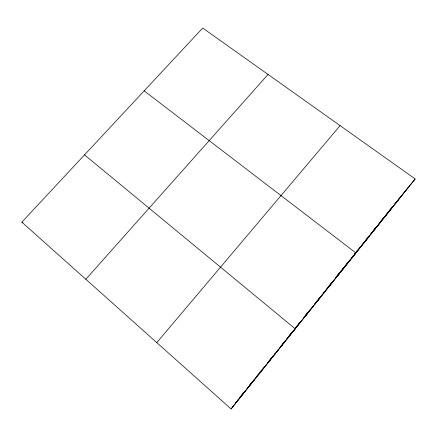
<?xml version="1.0" encoding="UTF-8"?>
<svg xmlns="http://www.w3.org/2000/svg" width="437" height="437" viewBox="0 0 437 437"><rect width="100%" height="100%" fill="white"/><g stroke="black" fill="none" stroke-linecap="round" stroke-linejoin="round"><path stroke-width="0.66" d="M257.191 376.372L257.344 376.038M244.223 392.579L244.999 391.465M231.107 408.966L415.15 178.946L202.713 28.034L21.85 222.149L231.107 408.966L233.407 405.858M236.499 401.696L235.805 402.63L236.652 401.57M240.896 396.135L242.972 393.535M247.959 387.302L248.784 386.275M249.609 385.243L250.843 383.697M256.617 376.492L257.852 374.946M268.908 361.131L269.749 360.077M270.596 359.023L273.125 355.86M281.111 345.88L281.947 344.837M282.783 343.788L283.618 342.745M289.878 334.928L290.703 333.89M291.534 332.857L292.364 331.82M296.92 326.128L297.75 325.09M298.575 324.057L299.809 322.517M303.917 317.388L304.736 316.361M305.556 315.334L306.79 313.793M316.098 302.164L316.945 301.104M317.797 300.039L320.321 296.881M328.318 286.891L331.241 283.236M337.943 274.868L337.091 275.933L339.15 273.42M338.795 273.797L339.647 272.732M340.499 271.667L343.914 267.406M352.817 256.279L353.664 255.219M354.511 254.165L357.461 250.472M363.327 243.141L364.168 242.098M365.004 241.049L366.261 239.476M366.676 238.957L367.512 237.919M372.078 232.211L372.908 231.173M373.739 230.135L375.82 227.535M380.758 221.362L382.817 218.79M237.499 400.516L238.345 399.456M239.192 398.397L243.846 392.584M249.74 385.216L254.771 378.928M258.535 374.225L259.365 373.187M260.195 372.149L263.516 367.998M267.253 363.327L268.083 362.289M268.913 361.257L271.377 358.176M274.256 354.576L275.081 353.549M275.905 352.522L278.374 349.436M283.007 343.64L283.859 342.581M284.706 341.521L285.552 340.461M286.399 339.402L291.047 333.595M295.248 328.345L296.089 327.297M296.931 326.248L301.535 320.49M305.698 315.29L310.275 309.571M312.75 306.474L313.575 305.447M314.4 304.414L317.699 300.295M319.758 297.717L320.583 296.69M321.419 295.641L322.271 294.576M323.123 293.517L329.93 285.006M335.425 278.14L336.266 277.091M337.107 276.037L341.324 270.765L340.603 271.65M344.219 267.149L345.044 266.117M345.869 265.084L349.589 260.441M352.938 256.257L353.79 255.192M354.642 254.126L355.494 253.061M356.346 251.996L363.579 242.956M368.653 236.619L369.494 235.565M370.341 234.505L371.608 232.921M372.029 232.397L375.378 228.212M379.147 223.504L379.982 222.455M380.824 221.412L382.08 219.838M382.495 219.319L384.565 216.73M387.887 212.584L388.717 211.546M389.542 210.508L392.033 207.4M235.914 402.646L236.75 401.603M237.586 400.56L245.108 391.159M246.359 389.596L252.154 382.353M253.394 380.802L254.219 379.769M255.05 378.737L262.632 369.26M263.904 367.67L264.756 366.605M265.603 365.545L266.455 364.48M267.302 363.42L268.58 361.825M269.001 361.295L275.315 353.413M276.157 352.359L276.998 351.31M277.839 350.256L278.68 349.207M279.522 348.152L285.361 340.855M286.606 339.298L287.442 338.254M288.273 337.211L294.079 329.957M295.319 328.411L301.093 321.195M304.015 317.546L313.766 305.354M314.607 304.305L315.448 303.256M316.29 302.207L324.686 291.708M325.101 291.189L325.936 290.146M326.767 289.108L334.671 279.232M335.501 278.194L341.679 270.47M342.504 269.443L348.731 261.659M349.573 260.61L350.414 259.556M351.255 258.507L359.219 248.555M360.05 247.517L360.88 246.473M361.716 245.436L367.954 237.635M368.779 236.603L369.604 235.576M370.429 234.543L376.612 226.819M377.437 225.787L386.734 214.168M388.007 212.579L388.854 211.513M389.7 210.459L399.369 198.382M232.522 407.055L293.183 331.241M305.43 315.94L293.598 330.727L295.232 328.821L84.527 154.878M305.851 315.416L363.125 243.835M363.551 243.3L408.24 187.451M386.111 214.693L386.931 213.682M387.75 212.672L390.11 209.765M391.262 208.345L392.868 206.368M394.961 203.795L395.802 202.763M396.599 201.785L404.678 191.832M405.47 190.86L415.15 178.946M385.915 215.348L391.847 208.067M374.58 229.518L380.004 222.87M363.535 243.333L368.03 237.832M342.51 269.323L343.695 267.876M344.116 267.362L355.926 252.963L144.183 90.852M340.199 272.486L344.05 267.805M328.728 286.819L332.044 282.81M317.142 301.306L319.906 297.979M305.796 315.503L307.637 313.318M156.785 342.613L340.106 125.632M288.218 336.998L293.254 331.126M85.832 279.27L268.05 74.443M281.641 345.672L282.695 344.493M269.558 360.776L270.011 360.345M21.85 222.149L23.003 222.859"/></g></svg>
